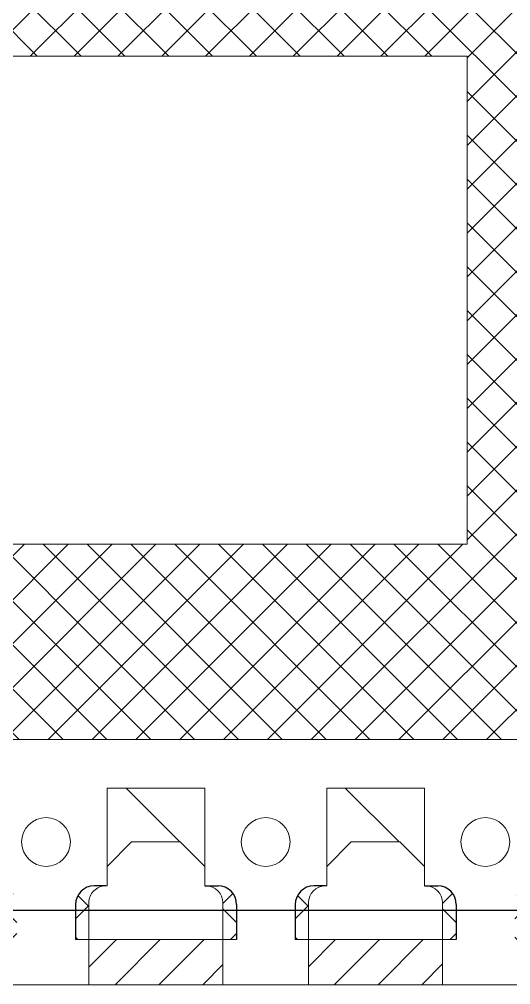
# Model space of a CAD drawing. Extents: x -4.2 to 13.4, y -4.2 to 26.3.
# Drawn here: x 12.28 to 12.783, y 22.117 to 23.106 of the extents above; entities that cross this region are included whole.
import ezdxf

# ---------------------------------------------------------------- set-up
doc = ezdxf.new("R2010")
doc.units = 0
doc.linetypes.add('SLD-Solid', pattern=[0])
doc.layers.add('LDF', color=7, linetype='SLD-Solid')
doc.layers.add('LF-LINE', color=1, linetype='Continuous')

# ---------------------------------------------------------------- blocks, each defined once
blk = doc.blocks.new('A$C153C7E87')
h = blk.add_hatch()
h.set_pattern_fill('ANSI31', scale=0.002, angle=-89.99999999999999, style=0)
h.set_pattern_definition([(315, (-9.371932650786619, 7.568336213357582), (0.0044901280605346, 0.0044901280605346), [])])
h.paths.add_polyline_path([(0.0119326722986841, -0.0228037573088074), (0.0119326722986841, 0.0021962426911699), (0.0069326722986887, 0.0071962426911654), (0.0069326722986887, -0.0178037573086982, -0.4142135623736279), (0.0019326722986932, -0.0228037573086937)], flags=17)
h.paths.add_polyline_path([(-0.0330673277013602, -0.0228037573086937), (-0.033067327701275, 0.0021962426912836), (-0.0380673277012704, 0.0071962426913501), (-0.0380673277012704, -0.0178037573086272, -0.4142135623730951), (-0.0430673277013511, -0.0228037573086937)])
h.paths.add_polyline_path([(-0.0780673277013477, -0.0228037573086937), (-0.0780673277013477, 0.0021962426912836), (-0.0830673277013148, 0.0071962426913501), (-0.0830673277013148, -0.0178037573086272, -0.4142135623730951), (-0.0880673277013386, -0.0228037573086937)])
h.paths.add_polyline_path([(-0.1230673277013068, -0.0228037573086937), (-0.1230673277013068, 0.0021962426913547), (-0.1280673277013875, 0.0071962426913501), (-0.1280673277013022, -0.0178037573086272, -0.4142135623730951), (-0.1330673277012977, -0.0228037573086937)])
h.paths.add_polyline_path([(-0.1680673277013511, -0.0228037573086937), (-0.1680673277013795, 0.0021962426913547), (-0.1730673277012613, 0.0071962426913501), (-0.1730673277012613, -0.0178037573086272, -0.4142135623730951), (-0.1780673277012568, -0.0228037573086937)])
h.paths.add_polyline_path([(-0.2130673277013386, -0.0228037573086937), (-0.2130673277013386, 0.0021962426912836), (-0.2180673277012204, 0.0071962426913501), (-0.2180673277012488, -0.0178037573086272, -0.4142135623730951), (-0.2230673277013295, -0.0228037573086937)])
h.paths.add_polyline_path([(-0.2580673277012977, -0.0228037573086937), (-0.2580673277012977, 0.0021962426912836), (-0.2630673277012931, 0.0071962426913501), (-0.2630673277012931, -0.0178037573086272, -0.4142135623730951), (-0.2680673277012886, -0.0228037573086937)])
h.paths.add_polyline_path([(-0.2830673277012749, -0.0228037573086937, -0.4142135623730951), (-0.2880673277012704, -0.0178037573086272), (-0.2880673277012704, 0.0071962426913501), (-0.2930673277013511, 0.0021962426912836), (-0.2930673277013511, -0.0228037573086937)])
h.paths.add_polyline_path([(-0.2860673277013177, -0.0478037573087136), (-0.2860673277013177, -0.0378037573087227), (-0.3110673277013802, -0.0378037573087227), (-0.3160673277012904, -0.0428037573086755), (-0.2910673277013984, -0.0428037573087181, -0.4142135623730951)])
h.paths.add_polyline_path([(-0.2860673277013177, -0.0728037573086908), (-0.2860673277013177, -0.0628037573086999, -0.4142135623730939), (-0.2910673277013984, -0.0678037573086954), (-0.3160673277012904, -0.0678037573086954), (-0.3110673277013802, -0.0728037573086908)])
h.paths.add_polyline_path([(-0.2910673277013984, -0.1328037573087073, -0.4142135623730951), (-0.2860673277013177, -0.1378037573087028), (-0.2860673277013177, -0.1278037573087118), (-0.3110673277013802, -0.1278037573087118), (-0.3160673277012904, -0.1328037573087073)])
h.paths.add_polyline_path([(-0.2860673277013177, -0.1628037573087226), (-0.2860673277013177, -0.1528037573087317, -0.4142135623730939), (-0.2910673277013984, -0.1578037573087272), (-0.3160673277012904, -0.1578037573086846), (-0.3110673277013802, -0.1628037573087226)])
h.paths.add_polyline_path([(-0.2860673277013177, -0.2078037573086817), (-0.2860673277013177, -0.1978037573086908, -0.4142135623730951), (-0.2910673277013984, -0.2028037573086863), (-0.3160673277012904, -0.2028037573086863), (-0.3110673277013802, -0.2078037573086817)])
h.paths.add_polyline_path([(-0.2910673277013984, -0.2678037573086982, -0.4142135623730951), (-0.2860673277013177, -0.2728037573086937), (-0.2860673277013177, -0.2628037573087028), (-0.3110673277013802, -0.2628037573087028), (-0.3160673277012904, -0.2678037573086982)])
h.paths.add_polyline_path([(-0.2510673277012358, -0.3378037573086772), (-0.2510673277012358, -0.3228037573086908), (-0.2510673277012358, -0.2928037573086755), (-0.2610673277013404, -0.2928037573086755), (-0.2610673277013404, -0.3003037573087255), (-0.2860673277013177, -0.3003037573087255), (-0.2860673277013177, -0.2878037573087226, -0.4142135623730951), (-0.2910673277013984, -0.2928037573087181), (-0.3170673277012668, -0.2928037573086755), (-0.3120673277013566, -0.2978037573087135), (-0.3120673277013566, -0.3078037573087045), (-0.3170673277012668, -0.3128037573086999), (-0.3210673277013711, -0.3128037573086999), (-0.3210673277012859, -0.3130537573087508, -0.4142135623730366), (-0.3245673277013168, -0.3165537573086681), (-0.3260673277012813, -0.3165537573086681), (-0.3260673277012813, -0.334053757308709), (-0.3245673277013168, -0.334053757308709, -0.4142135623730942), (-0.3210673277012859, -0.3375537573086262), (-0.3210673277013711, -0.3378037573086772)])
h.paths.add_polyline_path([(-0.1810673277012995, -0.3478037573086681), (-0.1810673277012995, -0.3003037573087255), (-0.206067327701362, -0.3003037573087255), (-0.206067327701362, -0.3228037573086908), (-0.2285673277013984, -0.3228037573086908), (-0.2285673277013984, -0.3478037573086681)])
h.paths.add_polyline_path([(0.1389326722986652, -0.5428037573087892), (0.1389326722986652, -0.5728037573087619), (0.1489326722986561, -0.562803757308771), (0.1739326722987187, -0.562803757308771), (0.1739326722987187, -0.5428037573087892), (0.1489326722986561, -0.5428037573087892), (0.1489326722986561, -0.525303757308862, 0.414213562373049), (0.1389326722986652, -0.5153037573088711), (-0.2910673277013984, -0.5153037573086863, 0.4142135623731419), (-0.3010673277013893, -0.5253037573086772), (-0.3010673277013041, -0.5428037573086755), (-0.3260673277012813, -0.5428037573086755), (-0.3260673277012813, -0.5628037573087), (-0.3010673277013041, -0.5628037573087), (-0.2910673277013984, -0.5728037573086909), (-0.2910673277013984, -0.5428037573086755)])
h.paths.add_polyline_path([(-0.2510673277012358, -0.5688037573086718), (-0.2460673277013257, -0.5738037573087383), (-0.2460673277013257, -0.5578037573087045), (-0.2660673277013359, -0.5578037573087045), (-0.2660673277013359, -0.5738037573087383), (-0.2610673277013404, -0.5688037573086718)])
h.paths.add_polyline_path([(-0.206067327701362, -0.5688037573086718), (-0.2010673277012813, -0.5738037573087383), (-0.2010673277012813, -0.5578037573087045), (-0.2210673277012631, -0.5578037573087045), (-0.2210673277012631, -0.5738037573087383), (-0.2160673277013529, -0.5688037573086718)])
h.paths.add_polyline_path([(-0.1610673277013177, -0.5688037573088565), (-0.1560673277013223, -0.5738037573087383), (-0.1560673277013223, -0.5578037573087045), (-0.1760673277013041, -0.5578037573087045), (-0.1760673277013041, -0.5738037573087383), (-0.1710673277013086, -0.5688037573088565)])
h.paths.add_polyline_path([(-0.1160673277013586, -0.5688037573088565), (-0.1110673277013348, -0.5738037573087383), (-0.1110673277013348, -0.5578037573087045), (-0.1310673277013166, -0.5578037573087045), (-0.1310673277013166, -0.5738037573087383), (-0.1260673277012358, -0.5688037573088565)])
h.paths.add_polyline_path([(-0.0710673277013712, -0.5688037573088565), (-0.0660673277012904, -0.5738037573087383), (-0.0660673277012904, -0.5578037573087045), (-0.0860673277012723, -0.5578037573087045), (-0.0860673277012723, -0.5738037573087383), (-0.0810673277013621, -0.5688037573088565)])
h.paths.add_polyline_path([(-0.0260673277012984, -0.5688037573088565), (-0.0210673277013314, -0.5738037573087383), (-0.0210673277013314, -0.5578037573087045), (-0.0410673277013984, -0.5578037573087045), (-0.0410673277013984, -0.5738037573087383), (-0.0360673277013177, -0.5688037573088565)])
h.paths.add_polyline_path([(0.018932672298746, -0.5688037573088565), (0.0239326722986562, -0.5738037573087383), (0.0239326722986562, -0.5578037573087045), (0.0039326722986743, -0.5578037573087045), (0.0039326722986743, -0.5738037573087383), (0.0089326722986414, -0.5688037573088565)])
h.paths.add_polyline_path([(0.0639326722986198, -0.5688037573088565), (0.0689326722987005, -0.5738037573087383), (0.0689326722987005, -0.5578037573087045), (0.0489326722987187, -0.5578037573087045), (0.0489326722987187, -0.5738037573087383), (0.0539326722986289, -0.5688037573088565)])
h.paths.add_polyline_path([(0.1089326722986641, -0.5688037573088565), (0.1139326722986595, -0.5738037573087383), (0.1139326722986595, -0.5578037573087045), (0.0939326722986778, -0.5578037573087045), (0.0939326722986778, -0.5738037573087383), (0.0989326722987016, -0.5688037573088565)])
h.paths.add_polyline_path([(0.1649326722987041, -0.4753037573087227), (0.1599326722986234, -0.4703037573087983), (0.1599326722986234, -0.4603037573088074), (0.1649326722987041, -0.4553037573087409), (0.1489326722986561, -0.4553037573087409), (0.1489326722986561, -0.4753037573087227)])
h.paths.add_polyline_path([(0.1649326722987041, -0.4303037573088347), (0.1599326722986234, -0.4253037573087255), (0.1599326722986234, -0.4153037573087346), (0.1649326722987041, -0.4103037573088529), (0.1489326722986561, -0.4103037573088529), (0.1489326722986561, -0.4303037573088347)])
h.paths.add_polyline_path([(0.1649326722987041, -0.3853037573088755), (0.1599326722986234, -0.3803037573087664), (0.1599326722986234, -0.3703037573087755), (0.1649326722987041, -0.3653037573088937), (0.1489326722986561, -0.3653037573088937), (0.1489326722986561, -0.3853037573088755)])
h.paths.add_polyline_path([(0.1649326722987041, -0.3403037573088028), (0.1599326722986234, -0.3353037573088073), (0.1599326722986234, -0.3253037573088164), (0.1649326722987041, -0.320303757308821), (0.1489326722986561, -0.320303757308821), (0.1489326722986561, -0.3403037573088028)])
h.paths.add_polyline_path([(0.146932672298675, -0.0578037573087755), (0.146932672298675, -0.0528037573088938), (0.146932672298675, 0.0021962426911699), (0.1422735923293885, 0.0068553226604848), (0.1419326722986796, 0.0065144026296906), (0.1419326722986796, -0.0178037573087551, -0.4142135623730951), (0.1369326722986841, -0.0228037573088074), (0.1219326722986125, -0.0228037573088074, -0.4142135623730951), (0.1169326722985886, -0.0178037573087551), (0.1169326722987023, 0.0071962426911654), (0.1119326722987068, 0.0021962426911699), (0.1119326722987068, -0.0628037573088847), (0.0119326722986841, -0.062803757308771), (0.0119326722986841, -0.0478037573087136), (-0.0410673277013984, -0.0478037573087136, 0.4142135623730951), (-0.0460673277014223, -0.052803757308709), (-0.0460673277013086, -0.0703037573087499, 0.4142135623715727), (-0.0385673277013439, -0.0778037573086863), (-0.0360673277013177, -0.0778037573086863), (-0.0360673277013177, -0.0578037573087045), (0.0069326722986887, -0.0578037573087045), (0.0069326722986887, -0.0678037573086954), (0.1169326722987023, -0.0678037573087664), (0.1169326722987023, -0.0578037573087755)])
h.paths.add_polyline_path([(0.1649326722987041, -0.0978037573088528), (0.1599326722986234, -0.0928037573088574), (0.1599326722986234, -0.0828037573088665), (0.1649326722987041, -0.077803757308871), (0.1489326722986561, -0.077803757308871), (0.1489326722986561, -0.0978037573088528)])
h.paths.add_polyline_path([(0.1649326722987041, -0.1428037573088119), (0.1599326722986234, -0.1378037573088164), (0.1599326722986234, -0.1278037573088255), (0.1649326722987041, -0.1228037573088301), (0.1489326722986561, -0.1228037573088301), (0.1489326722986561, -0.1428037573088119)])
h.paths.add_polyline_path([(0.1649326722987041, -0.1878037573088846), (0.1599326722986234, -0.1828037573087755), (0.1599326722986234, -0.1728037573087846), (0.1649326722987041, -0.1678037573087892), (0.1489326722986561, -0.1678037573087892), (0.1489326722986561, -0.1878037573088846)])
h.paths.add_polyline_path([(0.1649326722987041, -0.2328037573088437), (0.1599326722986234, -0.2278037573088483), (0.1599326722986234, -0.2178037573088574), (0.1649326722987041, -0.2128037573088619), (0.1489326722986561, -0.2128037573088619), (0.1489326722986561, -0.2328037573088437)])
h.paths.add_polyline_path([(0.1599326722986234, -0.2628037573088164), (0.1599326722986234, -0.257803757308821), (0.146932672298675, -0.257803757308821), (0.146932672298675, -0.2528037573088255), (-0.0360673277013177, -0.2528037573088255), (-0.0360673277013177, -0.0928037573086727), (-0.0385673277013439, -0.0928037573086727, 0.4142135623730951), (-0.0460673277013086, -0.1003037573087226), (-0.0460673277014223, -0.2578037573087073, 0.4142135623730951), (-0.0410673277013984, -0.2628037573087028)])
h.paths.add_polyline_path([(-0.2610673277013404, -0.2478037573087164), (-0.2610673277012268, -0.2628037573087028), (-0.1660673277013984, -0.2628037573087028), (-0.1660673277013984, -0.2928037573086755), (-0.0760673277012813, -0.2928037573087891), (-0.0760673277012813, -0.269493354929196), (-0.0760673277012813, -0.2628037573088164), (-0.0660673277012904, -0.2628037573088164), (-0.0660673277012904, -0.0478037573087136), (-0.2610673277013404, -0.0478037573087136), (-0.2610673277013404, -0.0878037573086772), (-0.2910673277013984, -0.0878037573086772, -0.4142135623730951), (-0.2860673277013177, -0.0928037573086727), (-0.2860673277013177, -0.107803757308659, -0.4142135623739849), (-0.2910673277013984, -0.1128037573086544), (-0.2610673277013404, -0.1128037573087255), (-0.2610673277013404, -0.2228037573086681), (-0.2910673277013984, -0.2228037573087391, -0.4142135623730951), (-0.2860673277013177, -0.2278037573087346), (-0.2860673277013177, -0.2428037573086499, -0.4142135623739831), (-0.2910673277013984, -0.2478037573086453)])
h.paths.add_polyline_path([(-0.2510673277012358, -0.0828037573086817), (-0.2260673277013439, -0.0578037573087045), (-0.0760673277012813, -0.0578037573087045), (-0.0760673277012813, -0.2528037573088255), (-0.2510673277012358, -0.2528037573087118)], flags=16)
edge = h.paths.add_edge_path()
edge.add_line((0.0719326722987432, 0.0081962426911417), (0.0519326722987614, 0.0081962426911417))
edge.add_line((0.0519326722987614, 0.0081962426911417), (0.0519326722987614, -0.0178037573088346))
edge.add_arc((0.0469326722986523, -0.0178037573088119), 0.0050000000000637, -90, -5.210836206970271e-10, ccw=False)
edge.add_line((0.0469326722986523, -0.0228037573088074), (0.0319326722986887, -0.0228037573088074))
edge.add_arc((0.0319326722986944, -0.0178037573088119), 0.0050000000000182, -179.99999999973943, -90, ccw=False)
edge.add_line((0.0269326722986705, -0.0178037573088119), (0.0269326722986705, -0.0378037573088165))
edge.add_line((0.0269326722986705, -0.0378037573087937), (0.0269326722986705, -0.0478037573087846))
edge.add_line((0.0269326722986705, -0.0478037573087846), (0.0969326722986978, -0.0478037573087846))
edge.add_line((0.0969326722987205, -0.0478037573087846), (0.0969326722987205, -0.0178037573087892))
edge.add_arc((0.0919326722987251, -0.0178037573088119), 0.0049999999999727, -90, 0, ccw=False)
edge.add_line((0.0919326722987251, -0.0228037573088074), (0.076932672298716, -0.0228037573088074))
edge.add_arc((0.0769326722987387, -0.0178037573088119), 0.0050000000000182, -179.99999999973943, -90, ccw=False)
edge.add_line((0.0719326722987432, -0.0178037573088119), (0.0719326722987432, 0.0081962426911645))
h = blk.add_hatch()
h.set_pattern_fill('ANSI31', color=256, scale=0.002, angle=-89.99999999999999)
h.set_pattern_definition([(315, (-0.3359705710240917, -0.0331739461955891), (0.0044901280605346, 0.0044901280605346), [])])
h.paths.add_polyline_path([(-0.3320673277012816, -0.0465537573087573), (-0.3320673277012816, 0.002196242691241), (-0.3413173277013186, 0.002196242691241), (-0.3413173277013186, -0.0465537573087573)])
h.paths.add_polyline_path([(-0.3320673277012816, -0.0915537573087591), (-0.3320673277012816, -0.0640537573087698), (-0.3413173277013186, -0.0640537573087698), (-0.3413173277013186, -0.0915537573087591)])
h.paths.add_polyline_path([(-0.3320673277013384, -0.1365537573087607), (-0.3320673277013384, -0.1090537573087573), (-0.3413173277013186, -0.1090537573087573), (-0.3413173277013186, -0.1365537573087607)])
h.paths.add_polyline_path([(-0.3320673277013384, -0.1815537573087624), (-0.3320673277013384, -0.154053757308759), (-0.3413173277013186, -0.154053757308759), (-0.3413173277013186, -0.1815537573087624)])
h.paths.add_polyline_path([(-0.3320673277013384, -0.2265537573087499), (-0.3320673277013384, -0.1990537573087607), (-0.3413173277013186, -0.1990537573087607), (-0.3413173277013186, -0.2265537573087499)])
h.paths.add_polyline_path([(-0.3320673277013384, -0.2715537573087516), (-0.3320673277013384, -0.2440537573087624), (-0.3413173277013186, -0.2440537573087624), (-0.3413173277013186, -0.2715537573087516)])
h.paths.add_polyline_path([(-0.3320673277013384, -0.3165537573087533), (-0.3320673277013384, -0.2890537573087499), (-0.3413173277013186, -0.2890537573087499), (-0.3413173277013186, -0.3165537573087533)])
h.paths.add_polyline_path([(-0.3320673277013384, -0.3790537573087391), (-0.3320673277013384, -0.3340537573087516), (-0.3413173277013186, -0.3340537573087516), (-0.3413173277013186, -0.3790537573087391)])
h.paths.add_polyline_path([(-0.3320673277013384, -0.4240537573087125), (-0.3320673277013384, -0.39655375730878), (-0.3413173277013186, -0.39655375730878), (-0.3413173277013186, -0.4240537573087125)])
h.paths.add_polyline_path([(-0.3320673277013384, -0.469053757308771), (-0.3320673277013384, -0.4415537573087392), (-0.3413173277013186, -0.4415537573087392), (-0.3413173277013186, -0.469053757308771)])
h.paths.add_polyline_path([(-0.3260673277012813, -0.562803757308771), (-0.3260673277012813, -0.5428037573086897), (-0.3320673277013384, -0.5428037573086897), (-0.3320673277013384, -0.4865537573087125), (-0.3413173277013186, -0.4865537573087125), (-0.3413173277013186, -0.562803757308771)])
h = blk.add_hatch()
h.set_pattern_fill('NET', color=3, scale=0.002, angle=-44.99999999999999)
h.set_pattern_definition([(315, (-0.2035350340910611, 1.676418488909931), (0.0044901280605346, 0.0044901280605346), []), (45, (-0.2035350340910611, 1.676418488909931), (-0.0044901280605346, 0.0044901280605346), [])])
edge = h.paths.add_edge_path()
edge.add_line((-0.0360673277013177, -0.0778037573086863), (-0.0360673277013177, -0.0928037573086954))
edge.add_line((-0.0360673277013177, -0.0928037573086727), (0.0964326722986642, -0.0928037573086727))
edge.add_arc((0.0964326722986471, -0.0853037573088074), 0.0075000000000017, 270, 360)
edge.add_arc((0.0964326722986471, -0.0853037573088074), 0.0074999999999989, -1.27e-14, 89.99999999999999)
edge.add_line((0.0964326722986471, -0.077803757308871), (-0.0360673277013348, -0.077803757308871))
edge = h.paths.add_edge_path()
edge.add_arc((0.158932672298647, -0.0653037573088256), 0.0050000000000011, -1.27e-14, 360)
edge = h.paths.add_edge_path()
edge.add_arc((0.158932672298647, -0.1103037573087846), 0.0050000000000011, -1.27e-14, 360)
edge = h.paths.add_edge_path()
edge.add_arc((0.158932672298647, -0.1553037573088574), 0.0050000000000011, -1.27e-14, 360)
edge = h.paths.add_edge_path()
edge.add_arc((0.158932672298647, -0.2003037573088164), 0.0050000000000011, -1.27e-14, 360)
edge = h.paths.add_edge_path()
edge.add_arc((0.158932672298647, -0.2453037573087755), 0.0050000000000011, -1.27e-14, 360)
edge = h.paths.add_edge_path()
edge.add_arc((0.158932672298647, -0.3078037573087755), 0.0050000000000011, -1.27e-14, 360)
edge = h.paths.add_edge_path()
edge.add_arc((0.158932672298647, -0.3528037573088483), 0.0050000000000011, -1.27e-14, 360)
edge = h.paths.add_edge_path()
edge.add_arc((0.158932672298647, -0.3978037573088073), 0.0050000000000011, -1.27e-14, 360)
edge = h.paths.add_edge_path()
edge.add_arc((0.158932672298647, -0.4428037573088801), 0.0050000000000011, -1.27e-14, 360)
edge = h.paths.add_edge_path()
edge.add_arc((0.158932672298647, -0.4878037573087255), 0.0050000000000011, -1.27e-14, 360)
h.paths.add_polyline_path([(0.1389326722986652, -0.4953037573087045), (0.1389326722986652, -0.2928037573087891), (-0.0760673277012813, -0.2928037573087891), (-0.0760673277012813, -0.3028037573087801), (-0.0760673277012813, -0.3165537573088528), (-0.0610673277013802, -0.3165537573088528), (-0.0610673277013802, -0.3065537573088619), (-0.0210673277013314, -0.3065537573088619), (-0.0210673277013314, -0.4740537573086954), (-0.1210673277013257, -0.4740537573086954), (-0.1210673277013257, -0.3165537573086681), (-0.0760673277012813, -0.3165537573088528), (-0.0760673277012813, -0.3028037573087801), (-0.1660673277013984, -0.302803757308709), (-0.1660673277013984, -0.3628037573087255), (-0.2910673277013984, -0.3628037573087255), (-0.2910673277013984, -0.4953037573087045)])
h.paths.add_polyline_path([(0.0089326722986414, -0.4740537573086954), (0.0089326722986414, -0.3065537573088619), (0.1089326722986641, -0.3065537573088619), (0.1089326722986641, -0.4740537573086954)], flags=16)
h.paths.add_polyline_path([(-0.1510673277012984, -0.4740537573086954), (-0.2510673277012358, -0.4740537573086954), (-0.2510673277012358, -0.3740537573086726), (-0.1510673277012984, -0.3740537573086726)], flags=16)
h.paths.add_polyline_path([(-0.2285673277013984, -0.3003037573087255), (-0.206067327701362, -0.3003037573087255), (-0.206067327701362, -0.2928037573086755), (-0.2435673277012995, -0.2928037573086755), (-0.2435673277012995, -0.3228037573086908), (-0.2285673277013984, -0.3228037573086908)], flags=17)
edge = h.paths.add_edge_path()
edge.add_arc((-0.3120673277013566, -0.3878037573087027), 0.0049999999999983, -1.27e-14, 360)
edge = h.paths.add_edge_path()
edge.add_arc((-0.3120673277013566, -0.4328037573087045), 0.0049999999999983, -1.27e-14, 360)
edge = h.paths.add_edge_path()
edge.add_arc((-0.3120673277013566, -0.4778037573087346), 0.0050000000000011, -1.27e-14, 360)
at = {"linetype": 'ByBlock', "ltscale": 10}
h = blk.add_hatch(dxfattribs=at)
h.set_pattern_fill('ANSI37', color=3, scale=0.002, angle=-180, style=0)
h.set_pattern_definition([(225, (-0.3289895162266703, -0.3957241371585098), (0.0044901280605346, -0.0044901280605346), []), (315, (-0.3289895162266703, -0.3957241371585098), (0.0044901280605346, 0.0044901280605346), [])])
h.paths.add_polyline_path([(-0.3320673277013384, -0.39655375730878), (-0.3260673277012813, -0.39655375730878), (-0.3260673277012813, -0.3938537573089746), (-0.3320673277013384, -0.3938537573089036)])
h.paths.add_polyline_path([(-0.3260673277012813, -0.39655375730878), (-0.3245673277013168, -0.3965537573087516, -0.4135710886445131), (-0.3210673361254805, -0.4000460781725508), (-0.3210673361254805, -0.397653757308845, 0.4142135623712452), (-0.3248673361254362, -0.3938537573088183), (-0.3260673277012813, -0.3938537573088183)])
h.paths.add_polyline_path([(-0.3320673277013668, -0.3818537573091021), (-0.3260673277012813, -0.3818537573090594), (-0.3260673277012813, -0.3790537573087533), (-0.3320673277013384, -0.3790537573087533)])
h.paths.add_polyline_path([(-0.3260673277012813, -0.3818537573090594), (-0.3248673361254362, -0.381853757309031, 0.414213562371245), (-0.3210673361254805, -0.3780537573090044), (-0.3210673361254805, -0.3755460781740254, -0.4148563279849128), (-0.3245673277013168, -0.3790537573087391), (-0.3260673277012813, -0.3790537573087533)])
at = {"linetype": 'ByBlock'}
h = blk.add_hatch(dxfattribs=at)
h.set_pattern_fill('ANSI31', scale=0.005, style=0)
h.set_pattern_definition([(44.99999999999995, (604.299483, 1041.813249), (-0.0112253201513365, 0.0112253201513365), [])])
h.paths.add_polyline_path([(-0.3010673277013041, -0.4003037573086772), (-0.3170673277012668, -0.4003037573086772), (-0.3120673277013566, -0.4053037573086727), (-0.3120673277013566, -0.4153037573087346), (-0.3170673277012668, -0.420303757308659), (-0.3010673277013041, -0.420303757308659)])
h.paths.add_polyline_path([(-0.3010673277013041, -0.4453037573087073), (-0.3170673277012668, -0.4453037573087073), (-0.3120673277013566, -0.4503037573087028), (-0.3120673277013566, -0.4603037573086937), (-0.3170673277012668, -0.4653037573087318), (-0.3010673277013041, -0.4653037573087318)])
at = {"linetype": 'ByBlock', "ltscale": 10}
h = blk.add_hatch(dxfattribs=at)
h.set_pattern_fill('ANSI37', color=3, scale=0.002, angle=-180, style=0)
h.set_pattern_definition([(225, (-0.328989516226585, -0.440724137158469), (0.0044901280605346, -0.0044901280605346), []), (315, (-0.328989516226585, -0.440724137158469), (0.0044901280605346, 0.0044901280605346), [])])
h.paths.add_polyline_path([(-0.3320673277012531, -0.4415537573087392), (-0.3260673277012813, -0.4415537573087392), (-0.3260673277012813, -0.4388537573089338), (-0.3320673277012531, -0.4388537573088627)])
h.paths.add_polyline_path([(-0.3260673277012813, -0.4415537573087392), (-0.3245673277013168, -0.4415537573087108, -0.4135710886445131), (-0.3210673361254805, -0.4450460781725099), (-0.3210673361253669, -0.4426537573088041, 0.4142135623712452), (-0.3248673361254362, -0.4388537573087774), (-0.3260673277012813, -0.4388537573087774)])
h.paths.add_polyline_path([(-0.3320673277013384, -0.4268537573090612), (-0.3260673277012813, -0.4268537573090186), (-0.3260673277012813, -0.4240537573087125), (-0.3320673277012531, -0.4240537573087125)])
h.paths.add_polyline_path([(-0.3260673277012813, -0.4268537573090186), (-0.3248673361254362, -0.4268537573089902, 0.414213562371245), (-0.3210673361253669, -0.4230537573089635), (-0.3210673361254805, -0.4205460781739845, -0.4148563279849128), (-0.3245673277013168, -0.4240537573086982), (-0.3260673277012813, -0.4240537573087125)])
h = blk.add_hatch(dxfattribs=at)
h.set_pattern_fill('ANSI37', color=3, scale=0.002, angle=-180, style=0)
h.set_pattern_definition([(225, (-0.328989516226585, -0.4857241371585275), (0.0044901280605346, -0.0044901280605346), []), (315, (-0.328989516226585, -0.4857241371585275), (0.0044901280605346, 0.0044901280605346), [])])
h.paths.add_polyline_path([(-0.3320673277012531, -0.4865537573087835), (-0.3260673277012813, -0.4865537573087835), (-0.3260673277012813, -0.4838537573089355), (-0.3320673277012531, -0.4838537573089213)])
h.paths.add_polyline_path([(-0.3260673277012813, -0.4865537573087835), (-0.3245673277013168, -0.4865537573087125, -0.4135710886445131), (-0.3210673361254805, -0.4900460781725684), (-0.3210673361253669, -0.4876537573088058, 0.4142135623712452), (-0.3248673361254362, -0.4838537573088076), (-0.3260673277012813, -0.4838537573088076)])
h.paths.add_polyline_path([(-0.3320673277013384, -0.4718537573090913), (-0.3260673277012813, -0.4718537573090629), (-0.3260673277012813, -0.469053757308771), (-0.3320673277012531, -0.469053757308771)])
h.paths.add_polyline_path([(-0.3260673277012813, -0.4718537573090629), (-0.3248673361254362, -0.4718537573089919, 0.414213562371245), (-0.3210673361253669, -0.468053757309022), (-0.3210673361254805, -0.4655460781740289, -0.4148563279849128), (-0.3245673277013168, -0.4690537573087), (-0.3260673277012813, -0.469053757308771)])
at = {"color": 6, "linetype": 'SLD-Solid'}
for p, q in [((-0.3260673277012813, 0.017196242691341), (-0.3260673277012813, -0.5828037573086818)), ((-0.3260673277012813, 0.01719624269127), (-0.3260673277012813, -0.5828037573087528))]:
    blk.add_line(p, q, dxfattribs=at)
at = {"layer": 'LDF', "linetype": 'SLD-Solid', "lineweight": 15}
for p, q in [((-0.3413173277013186, -0.5980537573087616), (-0.3413173277013186, 0.032446242691222)), ((-0.2910673277013984, -0.3628037573087255), (-0.2910673277013984, -0.4953037573087045)), ((-0.2510673277012358, -0.3740537573086726), (-0.2510673277012358, -0.4740537573086954)), ((-0.1510673277012984, -0.4740537573086954), (-0.1510673277012984, -0.3740537573086726)), ((-0.3320673277013384, -0.3938537573088894), (-0.3320673277013384, -0.4268537573090328)), ((-0.3413173277013186, -0.39655375730878), (-0.3320673277013384, -0.39655375730878)), ((-0.3413173277013186, -0.39655375730878), (-0.3260673277012813, -0.39655375730878)), ((-0.3413173277013186, -0.4240537573087125), (-0.3413173277013186, -0.39655375730878)), ((-0.3370673277012486, -0.396553757308709), (-0.3260673277012813, -0.396553757308709)), ((-0.3320673277013384, -0.396553757308709), (-0.3260673277012813, -0.396553757308709)), ((-0.3320673277013384, -0.39655375730878), (-0.3260673277012813, -0.39655375730878)), ((-0.3320673277013384, -0.39655375730878), (-0.3260673277012813, -0.39655375730878)), ((-0.3260673277012813, -0.396553757308709), (-0.3245673277013168, -0.396553757308709)), ((-0.3260673277012813, -0.39655375730878), (-0.3245673277013168, -0.39655375730878)), ((-0.3245673277013168, -0.39655375730878), (-0.3260673277012813, -0.39655375730878)), ((-0.3210673277013711, -0.4003037573086772), (-0.3210673277013711, -0.4000537573086973)), ((-0.3210673277013711, -0.4003037573087483), (-0.3210673277013711, -0.4000537573087115)), ((-0.3210673277013711, -0.4000537573087826), (-0.3210673277013711, -0.4003037573087625)), ((-0.3170673277012668, -0.4003037573086772), (-0.3210673277013711, -0.4003037573086772)), ((-0.3010673277013041, -0.4003037573086772), (-0.3210673277013711, -0.4003037573086772)), ((-0.3170673277012668, -0.4003037573086772), (-0.3010673277013041, -0.4003037573086772)), ((-0.3170673277012668, -0.4003037573086772), (-0.3120673277013566, -0.4053037573086727)), ((-0.3010673277013041, -0.4003037573086772), (-0.3010673277013041, -0.420303757308659)), ((-0.3120673277013566, -0.4053037573086727), (-0.3120673277013566, -0.4153037573087346)), ((-0.3120673277013566, -0.4153037573087346), (-0.3170673277012668, -0.420303757308659)), ((-0.3170673277012668, -0.420303757308659), (-0.3210673277013711, -0.420303757308659)), ((-0.3010673277013041, -0.420303757308659), (-0.3210673277013711, -0.420303757308659)), ((-0.3210673277013711, -0.42055375730871), (-0.3210673277013711, -0.420303757308659)), ((-0.3210673277013711, -0.4205537573087526), (-0.3210673277013711, -0.4203037573087301)), ((-0.3210673277012859, -0.4203037573087301), (-0.3210673277012859, -0.4205537573087526)), ((-0.3170673277012668, -0.420303757308659), (-0.3010673277013041, -0.420303757308659)), ((-0.3260673277012813, -0.4240537573087125), (-0.3413173277013186, -0.4240537573087125)), ((-0.3320673277013384, -0.4240537573087125), (-0.3413173277013186, -0.4240537573087125)), ((-0.3260673277012813, -0.4240537573086982), (-0.3370673277012486, -0.4240537573086982)), ((-0.3260673277012813, -0.4240537573086982), (-0.3320673277013384, -0.4240537573086982)), ((-0.3260673277012813, -0.4240537573087125), (-0.3320673277012531, -0.4240537573087125)), ((-0.3260673277012813, -0.4240537573087125), (-0.3320673277013384, -0.4240537573087125)), ((-0.3245673277013168, -0.4240537573086982), (-0.3260673277012813, -0.4240537573086982)), ((-0.3245673277013168, -0.4240537573087125), (-0.3260673277012813, -0.4240537573087125)), ((-0.3260673277012813, -0.4240537573087125), (-0.3245673277013168, -0.4240537573087125)), ((-0.3320673277013668, -0.4388537573088627), (-0.3320673277013668, -0.4718537573090913)), ((-0.3413173277013186, -0.4415537573087392), (-0.3320673277013384, -0.4415537573087392)), ((-0.3413173277013186, -0.4415537573087392), (-0.3260673277012813, -0.4415537573087392)), ((-0.3413173277013186, -0.469053757308771), (-0.3413173277013186, -0.4415537573087392)), ((-0.3370673277012486, -0.4415537573086681), (-0.3260673277012813, -0.4415537573086681)), ((-0.3320673277013384, -0.4415537573086681), (-0.3260673277012813, -0.4415537573086681)), ((-0.3320673277012531, -0.4415537573087392), (-0.3260673277012813, -0.4415537573087392)), ((-0.3320673277013384, -0.4415537573087392), (-0.3260673277012813, -0.4415537573087392)), ((-0.3260673277012813, -0.4415537573086681), (-0.3245673277013168, -0.4415537573086681)), ((-0.3260673277012813, -0.4415537573087392), (-0.3245673277013168, -0.4415537573087392)), ((-0.3245673277013168, -0.4415537573087392), (-0.3260673277012813, -0.4415537573087392)), ((-0.3210673277013711, -0.4453037573087073), (-0.3210673277013711, -0.445053757308699)), ((-0.3210673277013711, -0.4453037573087216), (-0.3210673277013711, -0.4450537573087417)), ((-0.3210673277012859, -0.4450537573087417), (-0.3210673277012859, -0.4453037573087216)), ((-0.3170673277012668, -0.4453037573087073), (-0.3210673277013711, -0.4453037573087073)), ((-0.3010673277013041, -0.4453037573087073), (-0.3210673277013711, -0.4453037573087073)), ((-0.3170673277012668, -0.4453037573087073), (-0.3010673277013041, -0.4453037573087073)), ((-0.3170673277012668, -0.4453037573087073), (-0.3120673277013566, -0.4503037573087028)), ((-0.3010673277013041, -0.4453037573087073), (-0.3010673277013041, -0.4653037573087318)), ((-0.3120673277013566, -0.4503037573087028), (-0.3120673277013566, -0.4603037573086937)), ((-0.3120673277013566, -0.4603037573086937), (-0.3170673277012668, -0.4653037573087318)), ((-0.3170673277012668, -0.4653037573087318), (-0.3210673277013711, -0.4653037573087318)), ((-0.3010673277013041, -0.4653037573087318), (-0.3210673277013711, -0.4653037573087318)), ((-0.3210673277013711, -0.4655537573087401), (-0.3210673277013711, -0.4653037573087318)), ((-0.3210673277013711, -0.4655537573087543), (-0.3210673277013711, -0.4653037573087744)), ((-0.3210673277012859, -0.4653037573087744), (-0.3210673277012859, -0.4655537573087543)), ((-0.3170673277012668, -0.4653037573087318), (-0.3010673277013041, -0.4653037573087318)), ((-0.3260673277012813, -0.469053757308771), (-0.3413173277013186, -0.469053757308771)), ((-0.3320673277013384, -0.469053757308771), (-0.3413173277013186, -0.469053757308771)), ((-0.3260673277012813, -0.4690537573087), (-0.3370673277012486, -0.4690537573087)), ((-0.3260673277012813, -0.4690537573087), (-0.3320673277013384, -0.4690537573087)), ((-0.3260673277012813, -0.469053757308771), (-0.3320673277012531, -0.469053757308771)), ((-0.3260673277012813, -0.469053757308771), (-0.3320673277013384, -0.469053757308771)), ((-0.3245673277013168, -0.4690537573087), (-0.3260673277012813, -0.4690537573087)), ((-0.3245673277013168, -0.469053757308771), (-0.3260673277012813, -0.469053757308771)), ((-0.3260673277012813, -0.469053757308771), (-0.3245673277013168, -0.469053757308771)), ((-0.2510673277012358, -0.4740537573086954), (-0.1510673277012984, -0.4740537573086954))]:
    blk.add_line(p, q, dxfattribs=at)
for centre in [(-0.3120673277013566, -0.3878037573087027), (-0.3120673277013566, -0.3878037573087027), (-0.3120673277013566, -0.4328037573087045), (-0.3120673277013566, -0.4328037573087045), (-0.3120673277013566, -0.4778037573087346), (-0.3120673277013566, -0.4778037573087346)]:
    blk.add_circle(centre, 0.005, dxfattribs=at)
for centre, radius, start, end in [((-0.3245673277013168, -0.4000537573086973), 0.0035000000000002, 359.9999999999919, 90), ((-0.3245673277013168, -0.4000537573086973), 0.0035000000000002, 359.9999999999919, 90), ((-0.3245673277013168, -0.4000537573087115), 0.0035000000000002, 359.9999999999837, 90), ((-0.3245673277013168, -0.4000537573087115), 0.0035000000000002, 359.9999999999837, 90), ((-0.3245673277013168, -0.42055375730871), 0.0035000000000001, 270, 359.9999999999919), ((-0.3245673277013168, -0.42055375730871), 0.0035000000000001, 270, 359.9999999999919), ((-0.3245673277013168, -0.4205537573087526), 0.0035000000000001, 270, 359.9999999999837), ((-0.3245673277013168, -0.4205537573087526), 0.0035000000000001, 270, 359.9999999999837), ((-0.3245673277013168, -0.445053757308699), 0.0035000000000001, 0, 90), ((-0.3245673277013168, -0.445053757308699), 0.0035000000000001, 0, 90), ((-0.3245673277013168, -0.4450537573087417), 0.0035000000000001, 0, 90), ((-0.3245673277013168, -0.4450537573087417), 0.0035000000000001, 0, 90), ((-0.3245673277013168, -0.465553757308669), 0.0035000000000001, 270, 359.9999999999919), ((-0.3245673277013168, -0.465553757308669), 0.0035000000000001, 270, 359.9999999999919), ((-0.3245673277013168, -0.4655537573087401), 0.0035000000000001, 270, 359.9999999999837), ((-0.3245673277013168, -0.4655537573087401), 0.0035000000000001, 270, 359.9999999999837)]:
    blk.add_arc(centre, radius, start, end, dxfattribs=at)
at = {"layer": 'LF-LINE'}
for p, q in [((-0.3248673361254362, -0.3938537573089746), (-0.3320673277013384, -0.3938537573089036)), ((-0.3210673361254805, -0.4000460781742135), (-0.3210673361254805, -0.397653757308845)), ((-0.3210673361254805, -0.4203537573089591), (-0.3210673361254805, -0.4230537573088072)), ((-0.3248673361254362, -0.4268537573090186), (-0.3320673277013384, -0.4268537573090612)), ((-0.3248673361254362, -0.4388537573089338), (-0.3320673277012531, -0.4388537573088627)), ((-0.3210673361254805, -0.4450460781741726), (-0.3210673361254805, -0.4426537573088041)), ((-0.3210673361254805, -0.4653537573090177), (-0.3210673361254805, -0.4680537573088089)), ((-0.3248673361254362, -0.4718537573090629), (-0.3320673277013384, -0.4718537573090913))]:
    blk.add_line(p, q, dxfattribs=at)
for centre, start, end in [((-0.3248673361254362, -0.397653757308845), 0, 90), ((-0.3248673361254362, -0.4230537573089635), 270, 0), ((-0.3248673361254362, -0.4426537573088041), 0, 90), ((-0.3248673361254362, -0.468053757309022), 270, 0)]:
    blk.add_arc(centre, 0.0038000000000009, start, end, dxfattribs=at)

msp = doc.modelspace()

# ---------------------------------------------------------------- linework, layer by layer
at = {"color": 6, "linetype": 'SLD-Solid'}
msp.add_line((10.28253971165611, 22.19332393327659), (13.28253971165611, 22.19332393327659), dxfattribs=at)

# ---------------------------------------------------------------- block references
at = {"color": 1, "linetype": 'ByBlock', "xscale": 5, "yscale": 5, "zscale": 5, "rotation": 90}
msp.add_blockref('A$C153C7E87', (10.36852092511196, 23.82366057178342), dxfattribs=at)

doc.saveas('drawing.dxf')
